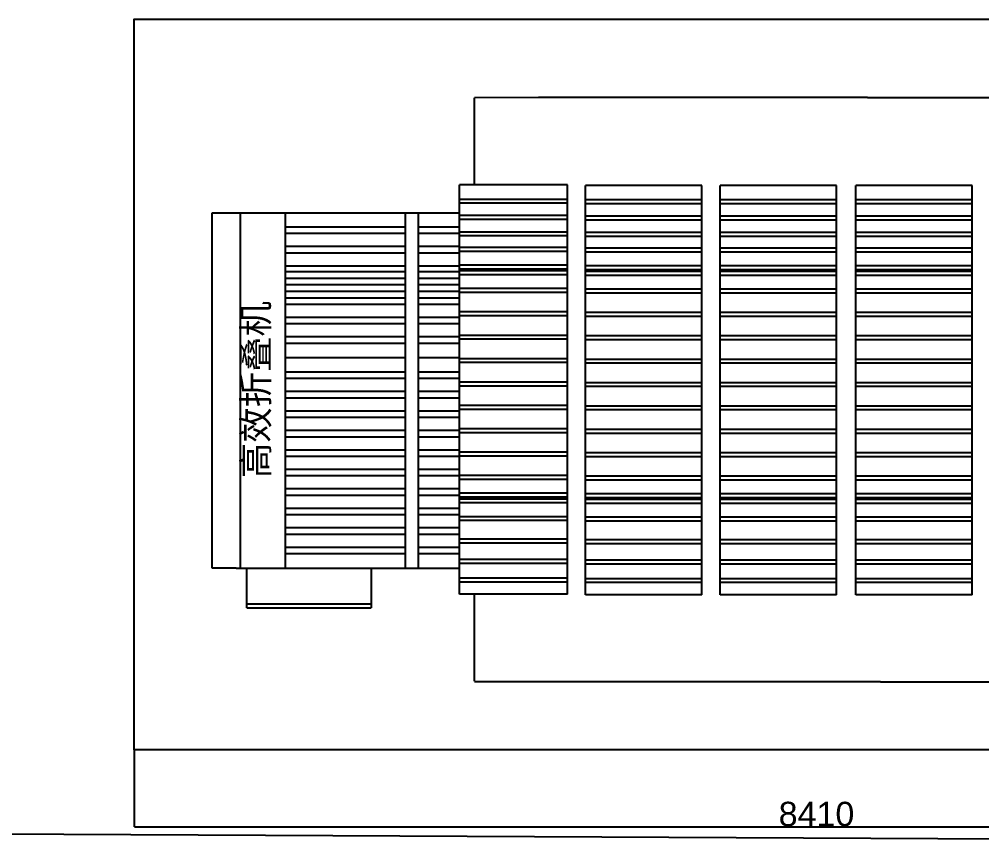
# Model space of a CAD drawing. Header units: millimetres. Extents: x 8553 to 64453, y 11523 to 72084.
# Drawn here: x 41441 to 47371, y 18143 to 23240 of the extents above; entities that cross this region are included whole.
import ezdxf

# ---------------------------------------------------------------- set-up
doc = ezdxf.new("R2010")
doc.units = ezdxf.units.MM
doc.header["$PDMODE"] = 35
for name, color, linetype in [('font_grey', 254, 'Continuous'), ('green', 122, 'Continuous'), ('grey', 254, 'Continuous'), ('tube_Ele', 50, 'Continuous')]:
    doc.layers.add(name, color=color, linetype=linetype)
doc.styles.get("Standard").update_dxf_attribs({"font": 'arial.ttf', "height": 150})
doc.dimstyles.new('ISO-25', dxfattribs={"dimtxt": 2.5, "dimasz": 2.5, "dimexe": 1.25, "dimexo": 0.625, "dimtad": 1, "dimtxsty": 'Standard', "dimcen": 2.5, "dimadec": 0, "dimazin": 0, "dimtfac": 1, "dimtmove": 0, "dimatfit": 3, "dimfxl": 0, "dimarcsym": 0})

# ---------------------------------------------------------------- blocks, each defined once
blk = doc.blocks.new('*D18')
at = {"layer": 'Defpoints', "color": 0, "transparency": 16777216}
for p in [(42148.1, 18740), (50558.1, 18740), (50558.1, 18266.2)]:
    blk.add_point(p, dxfattribs=at)
at = {"layer": 'font_grey', "color": 0, "lineweight": -2, "transparency": 16777216}
for p, q in [((42148.1, 18739.4), (42148.1, 18264.9)), ((50558.1, 18739.4), (50558.1, 18264.9)), ((42150.6, 18266.2), (50555.6, 18266.2))]:
    blk.add_line(p, q, dxfattribs=at)
at = {"layer": 'font_grey', "color": 0, "transparency": 16777216}
for points in [[(42150.6, 18266.6), (42150.6, 18265.8), (42148.1, 18266.2)], [(50555.6, 18266.6), (50555.6, 18265.8), (50558.1, 18266.2)]]:
    blk.add_solid(points, dxfattribs=at)
at = {"layer": 'font_grey', "color": 0, "transparency": 16777216, "insert": (46353.1, 18343.4), "char_height": 150, "attachment_point": 5}
blk.add_mtext('8410', dxfattribs=at)

msp = doc.modelspace()

# ---------------------------------------------------------------- linework, layer by layer
at = {"layer": 'green'}
msp.add_lwpolyline([(42148.115, 18739.984), (42148.115, 23239.984), (50558.115, 23239.984), (50558.115, 18739.984)], close=True, dxfattribs=at)
at = {"layer": 'grey'}
for p, q in [((44641.08, 22758.072), (44246.281, 22756.872)), ((44246.281, 22220.472), (44246.281, 22756.872)), ((46667.136, 22758.072), (44641.08, 22758.072)), ((46667.136, 22758.072), (48456.39, 22758.072)), ((44154.335, 19698.872), (44154.335, 22220.472)), ((44818.539, 22220.472), (44154.335, 22220.472)), ((44818.539, 19698.872), (44818.539, 22220.472)), ((44928.764, 19695.272), (44928.764, 22216.872)), ((45645.869, 22216.872), (44928.764, 22216.872)), ((45645.869, 19695.272), (45645.869, 22216.872)), ((45758.82, 19695.272), (45758.82, 22216.872)), ((46475.925, 22216.872), (45758.82, 22216.872)), ((46475.925, 19695.272), (46475.925, 22216.872)), ((46594.82, 19695.272), (46594.82, 22216.872)), ((47311.925, 22216.872), (46594.82, 22216.872)), ((47311.925, 19695.272), (47311.925, 22216.872)), ((44818.539, 22130.396), (44154.335, 22130.396)), ((45645.869, 22126.797), (44928.764, 22126.797)), ((46475.925, 22126.797), (45758.82, 22126.797)), ((47311.925, 22126.797), (46594.82, 22126.797)), ((44818.539, 22106.396), (44154.335, 22106.396)), ((45645.869, 22102.797), (44928.764, 22102.797)), ((44928.764, 19815.272), (44928.764, 22096.872)), ((46475.925, 22102.797), (45758.82, 22102.797)), ((45758.82, 19815.272), (45758.82, 22096.872)), ((47311.925, 22102.797), (46594.82, 22102.797)), ((42628.375, 19858.48), (42628.375, 22046.88)), ((42628.375, 22046.88), (42777.975, 22046.88)), ((42777.975, 22046.88), (42841.975, 22046.88)), ((42801.975, 22046.88), (44154.335, 22046.88)), ((42801.975, 22046.88), (42801.975, 19858.48)), ((43081.975, 19858.48), (43081.975, 22046.88)), ((43819.055, 22046.88), (43819.055, 19858.48)), ((43899.415, 22046.88), (43899.415, 19858.48)), ((44818.539, 22030.921), (44154.335, 22030.921)), ((44818.539, 22006.921), (44154.335, 22006.921)), ((45645.869, 22027.322), (44928.764, 22027.322)), ((45645.869, 22003.322), (44928.764, 22003.322)), ((46475.925, 22027.322), (45758.82, 22027.322)), ((46475.925, 22003.322), (45758.82, 22003.322)), ((47311.925, 22027.322), (46594.82, 22027.322)), ((47311.925, 22003.322), (46594.82, 22003.322)), ((43819.055, 21959.213), (43081.975, 21959.213)), ((44154.335, 21959.213), (43899.415, 21959.213)), ((43819.055, 21919.213), (43081.975, 21919.213)), ((44154.335, 21919.213), (43899.415, 21919.213)), ((44818.539, 21929.088), (44154.335, 21929.088)), ((44818.539, 21905.088), (44154.335, 21905.088)), ((45645.869, 21925.488), (44928.764, 21925.488)), ((45645.869, 21901.488), (44928.764, 21901.488)), ((46475.925, 21925.488), (45758.82, 21925.488)), ((46475.925, 21901.488), (45758.82, 21901.488)), ((47311.925, 21925.488), (46594.82, 21925.488)), ((47311.925, 21901.488), (46594.82, 21901.488)), ((43819.055, 21839.213), (43081.975, 21839.213)), ((44154.335, 21839.213), (43899.415, 21839.213)), ((44818.539, 21833.466), (44154.335, 21833.466)), ((45645.869, 21829.866), (44928.764, 21829.866)), ((46475.925, 21829.866), (45758.82, 21829.866)), ((47311.925, 21829.866), (46594.82, 21829.866)), ((43819.055, 21799.213), (43081.975, 21799.213)), ((44154.335, 21799.213), (43899.415, 21799.213)), ((44818.539, 21809.466), (44154.335, 21809.466)), ((45645.869, 21805.866), (44928.764, 21805.866)), ((46475.925, 21805.866), (45758.82, 21805.866)), ((47311.925, 21805.866), (46594.82, 21805.866)), ((43819.055, 21719.213), (43081.975, 21719.213)), ((43819.055, 21719.213), (43081.975, 21719.213)), ((44154.335, 21719.213), (43899.415, 21719.213)), ((44154.335, 21719.213), (43899.415, 21719.213)), ((44818.539, 21724.666), (44154.335, 21724.666)), ((44818.539, 21724.666), (44154.335, 21724.666)), ((44818.539, 21724.666), (44154.335, 21724.666)), ((44818.539, 21724.666), (44154.335, 21724.666)), ((45645.869, 21721.066), (44928.764, 21721.066)), ((45645.869, 21721.066), (44928.764, 21721.066)), ((45645.869, 21721.066), (44928.764, 21721.066)), ((45645.869, 21721.066), (44928.764, 21721.066)), ((46475.925, 21721.066), (45758.82, 21721.066)), ((46475.925, 21721.066), (45758.82, 21721.066)), ((46475.925, 21721.066), (45758.82, 21721.066)), ((46475.925, 21721.066), (45758.82, 21721.066)), ((47311.925, 21721.066), (46594.82, 21721.066)), ((47311.925, 21721.066), (46594.82, 21721.066)), ((47311.925, 21721.066), (46594.82, 21721.066)), ((47311.925, 21721.066), (46594.82, 21721.066)), ((43819.055, 21683.133), (43081.975, 21683.133)), ((44154.335, 21683.133), (43899.415, 21683.133)), ((44818.539, 21700.666), (44154.335, 21700.666)), ((44818.539, 21700.666), (44154.335, 21700.666)), ((44818.539, 21700.666), (44154.335, 21700.666)), ((44818.539, 21700.666), (44154.335, 21700.666)), ((44818.539, 21689.466), (44154.335, 21689.466)), ((44818.539, 21689.466), (44154.335, 21689.466)), ((44818.539, 21689.466), (44154.335, 21689.466)), ((44818.539, 21665.466), (44154.335, 21665.466)), ((44818.539, 21665.466), (44154.335, 21665.466)), ((44818.539, 21665.466), (44154.335, 21665.466)), ((45645.869, 21697.066), (44928.764, 21697.066)), ((45645.869, 21697.066), (44928.764, 21697.066)), ((45645.869, 21697.066), (44928.764, 21697.066)), ((45645.869, 21697.066), (44928.764, 21697.066)), ((45645.869, 21685.866), (44928.764, 21685.866)), ((45645.869, 21685.866), (44928.764, 21685.866)), ((45645.869, 21685.866), (44928.764, 21685.866)), ((45645.869, 21661.866), (44928.764, 21661.866)), ((45645.869, 21661.866), (44928.764, 21661.866)), ((45645.869, 21661.866), (44928.764, 21661.866)), ((46475.925, 21697.066), (45758.82, 21697.066)), ((46475.925, 21697.066), (45758.82, 21697.066)), ((46475.925, 21697.066), (45758.82, 21697.066)), ((46475.925, 21697.066), (45758.82, 21697.066)), ((46475.925, 21685.866), (45758.82, 21685.866)), ((46475.925, 21685.866), (45758.82, 21685.866)), ((46475.925, 21685.866), (45758.82, 21685.866)), ((46475.925, 21661.866), (45758.82, 21661.866)), ((46475.925, 21661.866), (45758.82, 21661.866)), ((46475.925, 21661.866), (45758.82, 21661.866)), ((47311.925, 21697.066), (46594.82, 21697.066)), ((47311.925, 21697.066), (46594.82, 21697.066)), ((47311.925, 21697.066), (46594.82, 21697.066)), ((47311.925, 21697.066), (46594.82, 21697.066)), ((47311.925, 21685.866), (46594.82, 21685.866)), ((47311.925, 21685.866), (46594.82, 21685.866)), ((47311.925, 21685.866), (46594.82, 21685.866)), ((47311.925, 21661.866), (46594.82, 21661.866)), ((47311.925, 21661.866), (46594.82, 21661.866)), ((47311.925, 21661.866), (46594.82, 21661.866)), ((43819.055, 21642.813), (43081.975, 21642.813)), ((43819.055, 21603.133), (43081.975, 21603.133)), ((44154.335, 21642.813), (43899.415, 21642.813)), ((44154.335, 21603.133), (43899.415, 21603.133)), ((43819.055, 21563.133), (43081.975, 21563.133)), ((44154.335, 21563.133), (43899.415, 21563.133)), ((44818.539, 21580.666), (44154.335, 21580.666)), ((44818.539, 21580.666), (44154.335, 21580.666)), ((44818.539, 21580.666), (44154.335, 21580.666)), ((44818.539, 21556.666), (44154.335, 21556.666)), ((44818.539, 21556.666), (44154.335, 21556.666)), ((44818.539, 21556.666), (44154.335, 21556.666)), ((45645.869, 21577.066), (44928.764, 21577.066)), ((45645.869, 21577.066), (44928.764, 21577.066)), ((45645.869, 21577.066), (44928.764, 21577.066)), ((45645.869, 21553.066), (44928.764, 21553.066)), ((45645.869, 21553.066), (44928.764, 21553.066)), ((45645.869, 21553.066), (44928.764, 21553.066)), ((46475.925, 21577.066), (45758.82, 21577.066)), ((46475.925, 21577.066), (45758.82, 21577.066)), ((46475.925, 21577.066), (45758.82, 21577.066)), ((46475.925, 21553.066), (45758.82, 21553.066)), ((46475.925, 21553.066), (45758.82, 21553.066)), ((46475.925, 21553.066), (45758.82, 21553.066)), ((47311.925, 21577.066), (46594.82, 21577.066)), ((47311.925, 21577.066), (46594.82, 21577.066)), ((47311.925, 21577.066), (46594.82, 21577.066)), ((47311.925, 21553.066), (46594.82, 21553.066)), ((47311.925, 21553.066), (46594.82, 21553.066)), ((47311.925, 21553.066), (46594.82, 21553.066)), ((43819.055, 21522.813), (43081.975, 21522.813)), ((43819.055, 21482.813), (43081.975, 21482.813)), ((44154.335, 21522.813), (43899.415, 21522.813)), ((44154.335, 21482.813), (43899.415, 21482.813)), ((44818.539, 21436.666), (44154.335, 21436.666)), ((44818.539, 21412.666), (44154.335, 21412.666)), ((45645.869, 21433.066), (44928.764, 21433.066)), ((46475.925, 21433.066), (45758.82, 21433.066)), ((47311.925, 21433.066), (46594.82, 21433.066)), ((43819.055, 21402.813), (43081.975, 21402.813)), ((43819.055, 21362.813), (43081.975, 21362.813)), ((44154.335, 21402.813), (43899.415, 21402.813)), ((44154.335, 21362.813), (43899.415, 21362.813)), ((45645.869, 21409.066), (44928.764, 21409.066)), ((46475.925, 21409.066), (45758.82, 21409.066)), ((47311.925, 21409.066), (46594.82, 21409.066)), ((44818.539, 21292.666), (44154.335, 21292.666)), ((44818.539, 21292.666), (44154.335, 21292.666)), ((44818.539, 21292.666), (44154.335, 21292.666)), ((43819.055, 21282.813), (43081.975, 21282.813)), ((43819.055, 21242.813), (43081.975, 21242.813)), ((44154.335, 21282.813), (43899.415, 21282.813)), ((44154.335, 21242.813), (43899.415, 21242.813)), ((44818.539, 21268.666), (44154.335, 21268.666)), ((44818.539, 21268.666), (44154.335, 21268.666)), ((44818.539, 21268.666), (44154.335, 21268.666)), ((45645.869, 21289.066), (44928.764, 21289.066)), ((45645.869, 21289.066), (44928.764, 21289.066)), ((45645.869, 21289.066), (44928.764, 21289.066)), ((45645.869, 21265.066), (44928.764, 21265.066)), ((45645.869, 21265.066), (44928.764, 21265.066)), ((45645.869, 21265.066), (44928.764, 21265.066)), ((46475.925, 21289.066), (45758.82, 21289.066)), ((46475.925, 21289.066), (45758.82, 21289.066)), ((46475.925, 21289.066), (45758.82, 21289.066)), ((46475.925, 21265.066), (45758.82, 21265.066)), ((46475.925, 21265.066), (45758.82, 21265.066)), ((46475.925, 21265.066), (45758.82, 21265.066)), ((47311.925, 21289.066), (46594.82, 21289.066)), ((47311.925, 21289.066), (46594.82, 21289.066)), ((47311.925, 21289.066), (46594.82, 21289.066)), ((47311.925, 21265.066), (46594.82, 21265.066)), ((47311.925, 21265.066), (46594.82, 21265.066)), ((47311.925, 21265.066), (46594.82, 21265.066)), ((43819.055, 21154.48), (43081.975, 21154.48)), ((44154.335, 21154.48), (43899.415, 21154.48)), ((44818.539, 21148.666), (44154.335, 21148.666)), ((44818.539, 21148.666), (44154.335, 21148.666)), ((44818.539, 21148.666), (44154.335, 21148.666)), ((44818.539, 21148.666), (44154.335, 21148.666)), ((44818.539, 21148.666), (44154.335, 21148.666)), ((44818.539, 21124.666), (44154.335, 21124.666)), ((44818.539, 21124.666), (44154.335, 21124.666)), ((44818.539, 21124.666), (44154.335, 21124.666)), ((44818.539, 21124.666), (44154.335, 21124.666)), ((44818.539, 21124.666), (44154.335, 21124.666)), ((45645.869, 21145.066), (44928.764, 21145.066)), ((45645.869, 21145.066), (44928.764, 21145.066)), ((45645.869, 21145.066), (44928.764, 21145.066)), ((45645.869, 21145.066), (44928.764, 21145.066)), ((45645.869, 21145.066), (44928.764, 21145.066)), ((45645.869, 21121.066), (44928.764, 21121.066)), ((45645.869, 21121.066), (44928.764, 21121.066)), ((45645.869, 21121.066), (44928.764, 21121.066)), ((45645.869, 21121.066), (44928.764, 21121.066)), ((45645.869, 21121.066), (44928.764, 21121.066)), ((46475.925, 21145.066), (45758.82, 21145.066)), ((46475.925, 21145.066), (45758.82, 21145.066)), ((46475.925, 21145.066), (45758.82, 21145.066)), ((46475.925, 21145.066), (45758.82, 21145.066)), ((46475.925, 21145.066), (45758.82, 21145.066)), ((46475.925, 21121.066), (45758.82, 21121.066)), ((46475.925, 21121.066), (45758.82, 21121.066)), ((46475.925, 21121.066), (45758.82, 21121.066)), ((46475.925, 21121.066), (45758.82, 21121.066)), ((46475.925, 21121.066), (45758.82, 21121.066)), ((47311.925, 21145.066), (46594.82, 21145.066)), ((47311.925, 21145.066), (46594.82, 21145.066)), ((47311.925, 21145.066), (46594.82, 21145.066)), ((47311.925, 21145.066), (46594.82, 21145.066)), ((47311.925, 21145.066), (46594.82, 21145.066)), ((47311.925, 21121.066), (46594.82, 21121.066)), ((47311.925, 21121.066), (46594.82, 21121.066)), ((47311.925, 21121.066), (46594.82, 21121.066)), ((47311.925, 21121.066), (46594.82, 21121.066)), ((47311.925, 21121.066), (46594.82, 21121.066)), ((43819.055, 21066.48), (43081.975, 21066.48)), ((44154.335, 21066.48), (43899.415, 21066.48)), ((43819.055, 21026.48), (43081.975, 21026.48)), ((44154.335, 21026.48), (43899.415, 21026.48)), ((44818.539, 21004.666), (44154.335, 21004.666)), ((44818.539, 21004.666), (44154.335, 21004.666)), ((44818.539, 21004.666), (44154.335, 21004.666)), ((44818.539, 21004.666), (44154.335, 21004.666)), ((45645.869, 21001.066), (44928.764, 21001.066)), ((45645.869, 21001.066), (44928.764, 21001.066)), ((45645.869, 21001.066), (44928.764, 21001.066)), ((45645.869, 21001.066), (44928.764, 21001.066)), ((46475.925, 21001.066), (45758.82, 21001.066)), ((46475.925, 21001.066), (45758.82, 21001.066)), ((46475.925, 21001.066), (45758.82, 21001.066)), ((46475.925, 21001.066), (45758.82, 21001.066)), ((47311.925, 21001.066), (46594.82, 21001.066)), ((47311.925, 21001.066), (46594.82, 21001.066)), ((47311.925, 21001.066), (46594.82, 21001.066)), ((47311.925, 21001.066), (46594.82, 21001.066)), ((43819.055, 20946.48), (43081.975, 20946.48)), ((44154.335, 20946.48), (43899.415, 20946.48)), ((44818.539, 20980.666), (44154.335, 20980.666)), ((44818.539, 20980.666), (44154.335, 20980.666)), ((44818.539, 20980.666), (44154.335, 20980.666)), ((44818.539, 20980.666), (44154.335, 20980.666)), ((45645.869, 20977.066), (44928.764, 20977.066)), ((45645.869, 20977.066), (44928.764, 20977.066)), ((45645.869, 20977.066), (44928.764, 20977.066)), ((45645.869, 20977.066), (44928.764, 20977.066)), ((46475.925, 20977.066), (45758.82, 20977.066)), ((46475.925, 20977.066), (45758.82, 20977.066)), ((46475.925, 20977.066), (45758.82, 20977.066)), ((46475.925, 20977.066), (45758.82, 20977.066)), ((47311.925, 20977.066), (46594.82, 20977.066)), ((47311.925, 20977.066), (46594.82, 20977.066)), ((47311.925, 20977.066), (46594.82, 20977.066)), ((47311.925, 20977.066), (46594.82, 20977.066)), ((43819.055, 20906.48), (43081.975, 20906.48)), ((44154.335, 20906.48), (43899.415, 20906.48)), ((43819.055, 20826.48), (43081.975, 20826.48)), ((44154.335, 20826.48), (43899.415, 20826.48)), ((44818.539, 20860.666), (44154.335, 20860.666)), ((44818.539, 20860.666), (44154.335, 20860.666)), ((44818.539, 20836.666), (44154.335, 20836.666)), ((44818.539, 20836.666), (44154.335, 20836.666)), ((45645.869, 20857.066), (44928.764, 20857.066)), ((45645.869, 20857.066), (44928.764, 20857.066)), ((45645.869, 20833.066), (44928.764, 20833.066)), ((45645.869, 20833.066), (44928.764, 20833.066)), ((46475.925, 20857.066), (45758.82, 20857.066)), ((46475.925, 20857.066), (45758.82, 20857.066)), ((46475.925, 20833.066), (45758.82, 20833.066)), ((46475.925, 20833.066), (45758.82, 20833.066)), ((47311.925, 20857.066), (46594.82, 20857.066)), ((47311.925, 20857.066), (46594.82, 20857.066)), ((47311.925, 20833.066), (46594.82, 20833.066)), ((47311.925, 20833.066), (46594.82, 20833.066)), ((43819.055, 20786.48), (43081.975, 20786.48)), ((44154.335, 20786.48), (43899.415, 20786.48)), ((43819.055, 20706.48), (43081.975, 20706.48)), ((44154.335, 20706.48), (43899.415, 20706.48)), ((44818.539, 20716.666), (44154.335, 20716.666)), ((44818.539, 20716.666), (44154.335, 20716.666)), ((45645.869, 20713.066), (44928.764, 20713.066)), ((45645.869, 20713.066), (44928.764, 20713.066)), ((46475.925, 20713.066), (45758.82, 20713.066)), ((46475.925, 20713.066), (45758.82, 20713.066)), ((47311.925, 20713.066), (46594.82, 20713.066)), ((47311.925, 20713.066), (46594.82, 20713.066)), ((43819.055, 20666.48), (43081.975, 20666.48)), ((44154.335, 20666.48), (43899.415, 20666.48)), ((44818.539, 20692.666), (44154.335, 20692.666)), ((44818.539, 20692.666), (44154.335, 20692.666)), ((45645.869, 20689.066), (44928.764, 20689.066)), ((45645.869, 20689.066), (44928.764, 20689.066)), ((46475.925, 20689.066), (45758.82, 20689.066)), ((46475.925, 20689.066), (45758.82, 20689.066)), ((47311.925, 20689.066), (46594.82, 20689.066)), ((47311.925, 20689.066), (46594.82, 20689.066)), ((43819.055, 20586.48), (43081.975, 20586.48)), ((44154.335, 20586.48), (43899.415, 20586.48)), ((43819.055, 20546.48), (43081.975, 20546.48)), ((44154.335, 20546.48), (43899.415, 20546.48)), ((44818.539, 20572.666), (44154.335, 20572.666)), ((44818.539, 20572.666), (44154.335, 20572.666)), ((44818.539, 20572.666), (44154.335, 20572.666)), ((44818.539, 20572.666), (44154.335, 20572.666)), ((44818.539, 20548.666), (44154.335, 20548.666)), ((44818.539, 20548.666), (44154.335, 20548.666)), ((44818.539, 20548.666), (44154.335, 20548.666)), ((44818.539, 20548.666), (44154.335, 20548.666)), ((45645.869, 20569.066), (44928.764, 20569.066)), ((45645.869, 20569.066), (44928.764, 20569.066)), ((45645.869, 20569.066), (44928.764, 20569.066)), ((45645.869, 20569.066), (44928.764, 20569.066)), ((45645.869, 20545.066), (44928.764, 20545.066)), ((45645.869, 20545.066), (44928.764, 20545.066)), ((45645.869, 20545.066), (44928.764, 20545.066)), ((45645.869, 20545.066), (44928.764, 20545.066)), ((46475.925, 20569.066), (45758.82, 20569.066)), ((46475.925, 20569.066), (45758.82, 20569.066)), ((46475.925, 20569.066), (45758.82, 20569.066)), ((46475.925, 20569.066), (45758.82, 20569.066)), ((46475.925, 20545.066), (45758.82, 20545.066)), ((46475.925, 20545.066), (45758.82, 20545.066)), ((46475.925, 20545.066), (45758.82, 20545.066)), ((46475.925, 20545.066), (45758.82, 20545.066)), ((47311.925, 20569.066), (46594.82, 20569.066)), ((47311.925, 20569.066), (46594.82, 20569.066)), ((47311.925, 20569.066), (46594.82, 20569.066)), ((47311.925, 20569.066), (46594.82, 20569.066)), ((47311.925, 20545.066), (46594.82, 20545.066)), ((47311.925, 20545.066), (46594.82, 20545.066)), ((47311.925, 20545.066), (46594.82, 20545.066)), ((47311.925, 20545.066), (46594.82, 20545.066)), ((43819.055, 20466.48), (43081.975, 20466.48)), ((44154.335, 20466.48), (43899.415, 20466.48)), ((43819.055, 20426.48), (43081.975, 20426.48)), ((44154.335, 20426.48), (43899.415, 20426.48)), ((44818.539, 20428.666), (44154.335, 20428.666)), ((44818.539, 20428.666), (44154.335, 20428.666)), ((44818.539, 20428.666), (44154.335, 20428.666)), ((44818.539, 20428.666), (44154.335, 20428.666)), ((44818.539, 20404.666), (44154.335, 20404.666)), ((44818.539, 20404.666), (44154.335, 20404.666)), ((44818.539, 20404.666), (44154.335, 20404.666)), ((44818.539, 20404.666), (44154.335, 20404.666)), ((45645.869, 20425.066), (44928.764, 20425.066)), ((45645.869, 20425.066), (44928.764, 20425.066)), ((45645.869, 20425.066), (44928.764, 20425.066)), ((45645.869, 20425.066), (44928.764, 20425.066)), ((46475.925, 20425.066), (45758.82, 20425.066)), ((46475.925, 20425.066), (45758.82, 20425.066)), ((46475.925, 20425.066), (45758.82, 20425.066)), ((46475.925, 20425.066), (45758.82, 20425.066)), ((47311.925, 20425.066), (46594.82, 20425.066)), ((47311.925, 20425.066), (46594.82, 20425.066)), ((47311.925, 20425.066), (46594.82, 20425.066)), ((47311.925, 20425.066), (46594.82, 20425.066)), ((43819.055, 20346.48), (43081.975, 20346.48)), ((44154.335, 20346.48), (43899.415, 20346.48)), ((45645.869, 20401.066), (44928.764, 20401.066)), ((45645.869, 20401.066), (44928.764, 20401.066)), ((45645.869, 20401.066), (44928.764, 20401.066)), ((45645.869, 20401.066), (44928.764, 20401.066)), ((46475.925, 20401.066), (45758.82, 20401.066)), ((46475.925, 20401.066), (45758.82, 20401.066)), ((46475.925, 20401.066), (45758.82, 20401.066)), ((46475.925, 20401.066), (45758.82, 20401.066)), ((47311.925, 20401.066), (46594.82, 20401.066)), ((47311.925, 20401.066), (46594.82, 20401.066)), ((47311.925, 20401.066), (46594.82, 20401.066)), ((47311.925, 20401.066), (46594.82, 20401.066)), ((43819.055, 20306.48), (43081.975, 20306.48)), ((44154.335, 20306.48), (43899.415, 20306.48)), ((44818.539, 20319.866), (44154.335, 20319.866)), ((44818.539, 20295.866), (44154.335, 20295.866)), ((44818.539, 20284.666), (44154.335, 20284.666)), ((44818.539, 20284.666), (44154.335, 20284.666)), ((44818.539, 20284.666), (44154.335, 20284.666)), ((45645.869, 20316.266), (44928.764, 20316.266)), ((45645.869, 20292.266), (44928.764, 20292.266)), ((46475.925, 20316.266), (45758.82, 20316.266)), ((46475.925, 20292.266), (45758.82, 20292.266)), ((47311.925, 20316.266), (46594.82, 20316.266)), ((47311.925, 20292.266), (46594.82, 20292.266)), ((43819.055, 20226.48), (43081.975, 20226.48)), ((44154.335, 20226.48), (43899.415, 20226.48)), ((44818.539, 20260.666), (44154.335, 20260.666)), ((44818.539, 20260.666), (44154.335, 20260.666)), ((44818.539, 20260.666), (44154.335, 20260.666)), ((45645.869, 20281.066), (44928.764, 20281.066)), ((45645.869, 20281.066), (44928.764, 20281.066)), ((45645.869, 20281.066), (44928.764, 20281.066)), ((45645.869, 20257.066), (44928.764, 20257.066)), ((45645.869, 20257.066), (44928.764, 20257.066)), ((45645.869, 20257.066), (44928.764, 20257.066)), ((46475.925, 20281.066), (45758.82, 20281.066)), ((46475.925, 20281.066), (45758.82, 20281.066)), ((46475.925, 20281.066), (45758.82, 20281.066)), ((46475.925, 20257.066), (45758.82, 20257.066)), ((46475.925, 20257.066), (45758.82, 20257.066)), ((46475.925, 20257.066), (45758.82, 20257.066)), ((47311.925, 20281.066), (46594.82, 20281.066)), ((47311.925, 20281.066), (46594.82, 20281.066)), ((47311.925, 20281.066), (46594.82, 20281.066)), ((47311.925, 20257.066), (46594.82, 20257.066)), ((47311.925, 20257.066), (46594.82, 20257.066)), ((47311.925, 20257.066), (46594.82, 20257.066)), ((43819.055, 20186.48), (43081.975, 20186.48)), ((44154.335, 20186.48), (43899.415, 20186.48)), ((44818.539, 20175.866), (44154.335, 20175.866)), ((45645.869, 20172.266), (44928.764, 20172.266)), ((46475.925, 20172.266), (45758.82, 20172.266)), ((47311.925, 20172.266), (46594.82, 20172.266)), ((43819.055, 20106.48), (43081.975, 20106.48)), ((44154.335, 20106.48), (43899.415, 20106.48)), ((44818.539, 20151.866), (44154.335, 20151.866)), ((45645.869, 20148.266), (44928.764, 20148.266)), ((46475.925, 20148.266), (45758.82, 20148.266)), ((47311.925, 20148.266), (46594.82, 20148.266)), ((43819.055, 20066.48), (43081.975, 20066.48)), ((44154.335, 20066.48), (43899.415, 20066.48)), ((43819.055, 19986.48), (43081.975, 19986.48)), ((44154.335, 19986.48), (43899.415, 19986.48)), ((44818.539, 20036.608), (44154.335, 20036.608)), ((44818.539, 20012.608), (44154.335, 20012.608)), ((45645.869, 20033.009), (44928.764, 20033.009)), ((45645.869, 20009.009), (44928.764, 20009.009)), ((46475.925, 20033.009), (45758.82, 20033.009)), ((46475.925, 20009.009), (45758.82, 20009.009)), ((47311.925, 20033.009), (46594.82, 20033.009)), ((47311.925, 20009.009), (46594.82, 20009.009)), ((43819.055, 19946.48), (43081.975, 19946.48)), ((44154.335, 19946.48), (43899.415, 19946.48)), ((44818.539, 19911.866), (44154.335, 19911.866)), ((44818.539, 19887.866), (44154.335, 19887.866)), ((45645.869, 19908.266), (44928.764, 19908.266)), ((45645.869, 19884.266), (44928.764, 19884.266)), ((46475.925, 19908.266), (45758.82, 19908.266)), ((46475.925, 19884.266), (45758.82, 19884.266)), ((47311.925, 19908.266), (46594.82, 19908.266)), ((47311.925, 19884.266), (46594.82, 19884.266)), ((42777.975, 19858.48), (42628.375, 19858.48)), ((42777.975, 19858.48), (42841.975, 19858.48)), ((42801.975, 19858.48), (44154.335, 19858.48)), ((42841.975, 19614.48), (42841.975, 19858.48)), ((43609.975, 19858.48), (43609.975, 19614.48)), ((44818.539, 19797.087), (44154.335, 19797.087)), ((44818.539, 19773.087), (44154.335, 19773.087)), ((45645.869, 19793.488), (44928.764, 19793.488)), ((45645.869, 19769.488), (44928.764, 19769.488)), ((46475.925, 19793.488), (45758.82, 19793.488)), ((46475.925, 19769.488), (45758.82, 19769.488)), ((47311.925, 19793.488), (46594.82, 19793.488)), ((47311.925, 19769.488), (46594.82, 19769.488)), ((44818.539, 19698.872), (44154.335, 19698.872)), ((44246.281, 19161.672), (44246.281, 19698.872)), ((45645.869, 19695.272), (44928.764, 19695.272)), ((46475.925, 19695.272), (45758.82, 19695.272)), ((47311.925, 19695.272), (46594.82, 19695.272)), ((42841.975, 19638.48), (43609.975, 19638.48)), ((42841.975, 19614.48), (43609.975, 19614.48)), ((44721.08, 19158.072), (44246.281, 19158.072)), ((46747.136, 19158.072), (44721.08, 19158.072)), ((46747.136, 19158.072), (48456.39, 19158.072))]:
    msp.add_line(p, q, dxfattribs=at)
at = {"layer": 'tube_Ele'}
msp.add_line((56974.653, 18142.581), (33098.438, 18261.513), dxfattribs=at)

# ---------------------------------------------------------------- texts
at = {"layer": 'grey', "color": 1, "insert": (42817.608, 20412.69), "char_height": 160, "attachment_point": 1, "rotation": 90}
msp.add_mtext_dynamic_manual_height_columns('{\\fSimSun|b0|i0|c134|p2;高效折叠机}', width=1655.10831, gutter_width=1000, heights=[0], dxfattribs=at)

# ---------------------------------------------------------------- dimensions: what is measured, and where the dimension line sits
at = {"layer": 'font_grey'}
dim = msp.add_linear_dim(base=(50558.115, 18266.186), p1=(42148.115, 18739.984), p2=(50558.115, 18739.984), dimstyle='ISO-25', dxfattribs=at)
dim.commit()
dim.dimension.update_dxf_attribs({"geometry": '*D18', "text_midpoint": (46353.115, 18343.397)})

doc.saveas('drawing.dxf')
